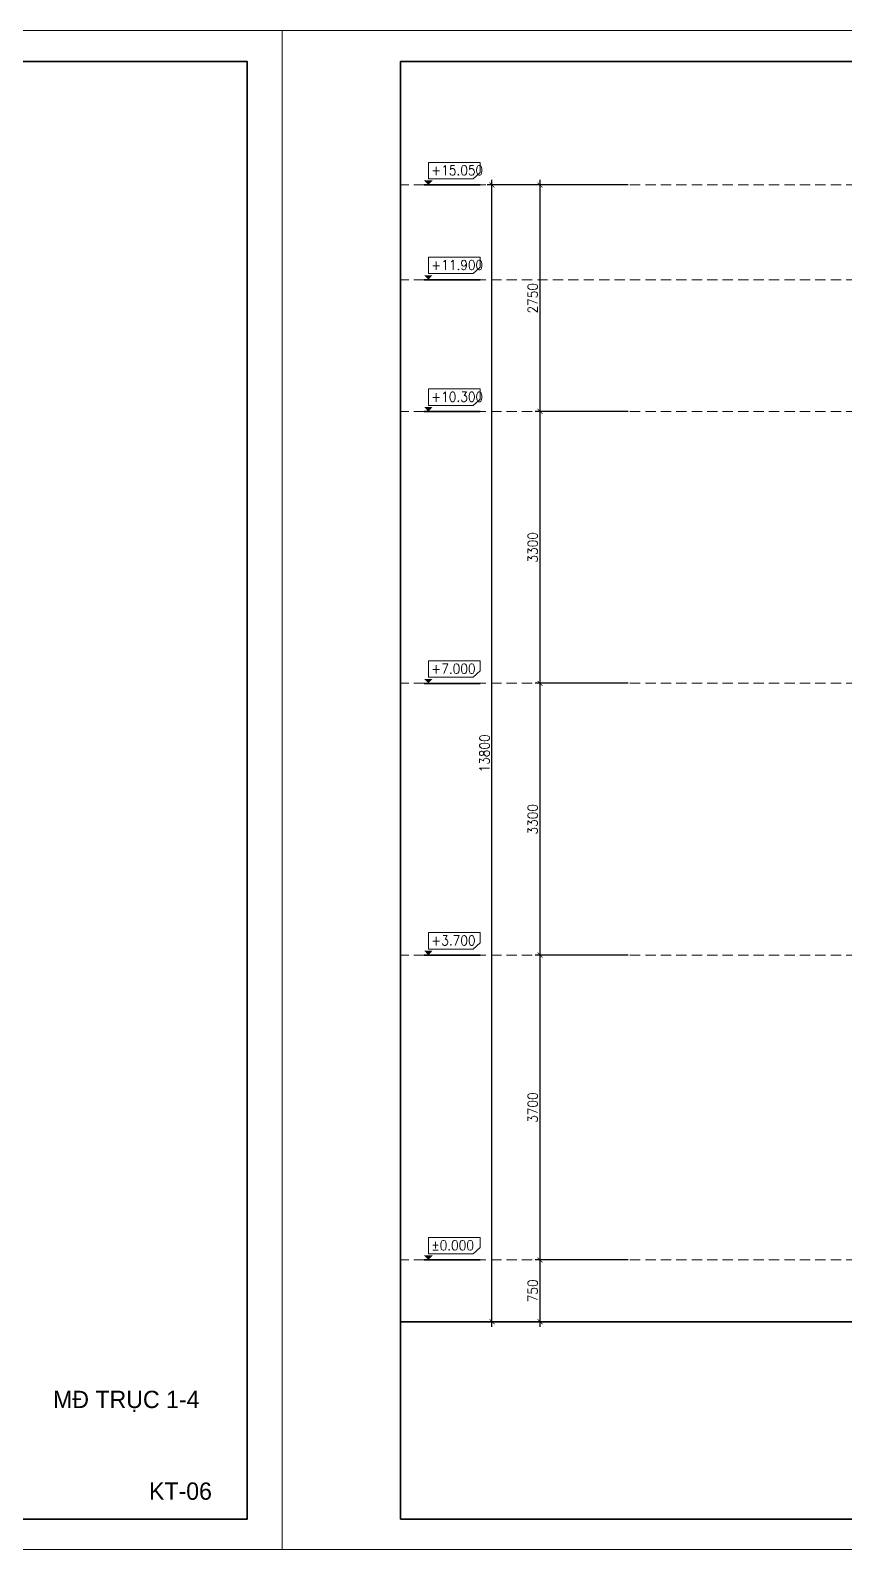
# Model space of a CAD drawing. Header units: millimetres. Extents: x -529782 to -142003, y -492574 to -273331.
# Drawn here: x -171141 to -161252, y -412168 to -393726 of the extents above; entities that cross this region are included whole.
import ezdxf
from ezdxf.enums import TextEntityAlignment as Align

# ---------------------------------------------------------------- set-up
doc = ezdxf.new("R2010")
doc.units = ezdxf.units.MM
doc.header["$LTSCALE"] = 500
doc.header["$MEASUREMENT"] = 0
doc.header["$PDMODE"] = 3
doc.linetypes.add('HIDDEN', pattern=[0.375, 0.25, -0.125])
doc.layers.get('0').update_dxf_attribs({"linetype": 'CONTINUOUS', "lineweight": 13})
doc.layers.get('Defpoints').update_dxf_attribs({"color": 255, "linetype": 'CONTINUOUS', "lineweight": 13})
for name, color, linetype, lineweight in [('1.cat 30', 30, 'CONTINUOUS', 35), ('2.thay 145', 145, 'CONTINUOUS', 18), ('3.manh 08', 8, 'CONTINUOUS', 9), ('4.dim 08', 8, 'CONTINUOUS', 13), ('6.khuat 75', 75, 'HIDDEN', 18), ('9.text \xad white', 7, 'CONTINUOUS', 15)]:
    doc.layers.add(name, color=color, linetype=linetype, lineweight=lineweight)
doc.styles.add('CA.JSC1', font='')
doc.styles.get("Standard").update_dxf_attribs({"font": 'txt.shx', "width": 0.9})
doc.styles.get('CA.JSC1').set_extended_font_data('.VnAvantH')
doc.dimstyles.new('CA 60', dxfattribs={"dimscale": 0, "dimtxt": 120, "dimasz": 60, "dimexe": 60, "dimexo": 0, "dimgap": 30, "dimtad": 1, "dimdec": 0, "dimzin": 0, "dimdsep": 46, "dimtxsty": 'Standard', "dimblk": 'ARCHTICK', "dimcen": 0.09, "dimdle": 60, "dimclrd": 256, "dimclre": 256, "dimclrt": 7, "dimadec": 0, "dimazin": 0, "dimtfac": 1, "dimtdec": 0, "dimtix": 1, "dimtmove": 2, "dimatfit": 3, "dimldrblk": 'DOT', "dimfxl": 1, "dimtolj": 1, "dimtzin": 0, "dimarcsym": 0})

# ---------------------------------------------------------------- blocks, each defined once
blk = doc.blocks.new('khung co loan')
at = {"layer": '1.cat 30'}
blk.add_lwpolyline([(1158, -14553), (1158, -303), (20658, -303), (20658, -14553)], close=True, dxfattribs=at)
blk.add_lwpolyline([(18298, -303), (18298, -14553)], dxfattribs=at)
at = {"layer": '3.manh 08'}
blk.add_lwpolyline([(0, -14850), (21000, -14850), (21000, 0), (0, 0)], close=True, dxfattribs=at)
blk = doc.blocks.new('ki hieu cost')
at = {"layer": '1.cat 30'}
blk.add_line((-119313, -196390), (-118176, -196390), dxfattribs=at)
at = {"layer": '3.manh 08'}
blk.add_lwpolyline([(-119227, -195934), (-119227, -196268), (-118320, -196268), (-118176, -196139), (-118176, -195934)], close=True, dxfattribs=at)
blk.add_solid([(-119313, -196299), (-119142, -196299), (-119227, -196390)], dxfattribs=at)
blk = doc.blocks.new('_ArchTick')
at = {"color": 1, "linetype": 'ByBlock', "const_width": 0.15}
blk.add_lwpolyline([(-0.5, -0.5), (0.5, 0.5)], dxfattribs=at)
blk = doc.blocks.new('*D173')
at = {"layer": '4.dim 08', "lineweight": -2, "transparency": 16777216}
for p, q in [((-163880, -408652), (-165011, -408652)), ((-164951, -409462), (-164951, -408592)), ((-163880, -409402), (-165011, -409402))]:
    blk.add_line(p, q, dxfattribs=at)
at = {"layer": 'Defpoints', "color": 0, "transparency": 16777216}
for p in [(-164951, -408652), (-163880, -408652), (-163880, -409402)]:
    blk.add_point(p, dxfattribs=at)
at = {"layer": '4.dim 08', "lineweight": -2, "transparency": 16777216, "xscale": 60, "yscale": 60, "zscale": 60}
for p, rotation in [((-164951, -408652), 90), ((-164951, -409402), 270)]:
    blk.add_blockref('_ArchTick', p, dxfattribs=dict(at, rotation=rotation))
at = {"layer": '4.dim 08', "color": 7, "transparency": 16777216, "insert": (-165041, -409027), "char_height": 120, "attachment_point": 5, "rotation": 90}
blk.add_mtext('\\A1;750', dxfattribs=at)
blk = doc.blocks.new('_DOT')
at = {"color": 1, "linetype": 'ByBlock'}
blk.add_line((-0.5, 0), (-1, 0), dxfattribs=at)
at = {"color": 1, "linetype": 'ByBlock', "const_width": 0.5}
blk.add_lwpolyline([(-0.25, 0, 1), (0.25, 0, 1)], format="xyb", close=True, dxfattribs=at)
blk = doc.blocks.new('*D174')
at = {"layer": '4.dim 08', "lineweight": -2, "transparency": 16777216}
for p, q in [((-163880, -404952), (-165011, -404952)), ((-164951, -408712), (-164951, -404892)), ((-163880, -408652), (-165011, -408652))]:
    blk.add_line(p, q, dxfattribs=at)
at = {"layer": 'Defpoints', "color": 0, "transparency": 16777216}
for p in [(-164951, -404952), (-163880, -404952), (-163880, -408652)]:
    blk.add_point(p, dxfattribs=at)
at = {"layer": '4.dim 08', "lineweight": -2, "transparency": 16777216, "xscale": 60, "yscale": 60, "zscale": 60}
for p, rotation in [((-164951, -404952), 90), ((-164951, -408652), 270)]:
    blk.add_blockref('_ArchTick', p, dxfattribs=dict(at, rotation=rotation))
at = {"layer": '4.dim 08', "color": 7, "transparency": 16777216, "insert": (-165041, -406802), "char_height": 120, "attachment_point": 5, "rotation": 90}
blk.add_mtext('\\A1;3700', dxfattribs=at)
blk = doc.blocks.new('*D175')
at = {"layer": '4.dim 08', "lineweight": -2, "transparency": 16777216}
for p, q in [((-163880, -401652), (-165011, -401652)), ((-164951, -405012), (-164951, -401592)), ((-163880, -404952), (-165011, -404952))]:
    blk.add_line(p, q, dxfattribs=at)
at = {"layer": 'Defpoints', "color": 0, "transparency": 16777216}
for p in [(-164951, -401652), (-163880, -401652), (-163880, -404952)]:
    blk.add_point(p, dxfattribs=at)
at = {"layer": '4.dim 08', "lineweight": -2, "transparency": 16777216, "xscale": 60, "yscale": 60, "zscale": 60}
for p, rotation in [((-164951, -401652), 90), ((-164951, -404952), 270)]:
    blk.add_blockref('_ArchTick', p, dxfattribs=dict(at, rotation=rotation))
at = {"layer": '4.dim 08', "color": 7, "transparency": 16777216, "insert": (-165041, -403302), "char_height": 120, "attachment_point": 5, "rotation": 90}
blk.add_mtext('\\A1;3300', dxfattribs=at)
blk = doc.blocks.new('*D176')
at = {"layer": '4.dim 08', "lineweight": -2, "transparency": 16777216}
for p, q in [((-163880, -398352), (-165011, -398352)), ((-164951, -401712), (-164951, -398292)), ((-163880, -401652), (-165011, -401652))]:
    blk.add_line(p, q, dxfattribs=at)
at = {"layer": 'Defpoints', "color": 0, "transparency": 16777216}
for p in [(-164951, -398352), (-163880, -398352), (-163880, -401652)]:
    blk.add_point(p, dxfattribs=at)
at = {"layer": '4.dim 08', "lineweight": -2, "transparency": 16777216, "xscale": 60, "yscale": 60, "zscale": 60}
for p, rotation in [((-164951, -398352), 90), ((-164951, -401652), 270)]:
    blk.add_blockref('_ArchTick', p, dxfattribs=dict(at, rotation=rotation))
at = {"layer": '4.dim 08', "color": 7, "transparency": 16777216, "insert": (-165041, -400002), "char_height": 120, "attachment_point": 5, "rotation": 90}
blk.add_mtext('\\A1;3300', dxfattribs=at)
blk = doc.blocks.new('*D177')
at = {"layer": '4.dim 08', "lineweight": -2, "transparency": 16777216}
for p, q in [((-164951, -398412), (-164951, -395542)), ((-163880, -395602), (-165011, -395602)), ((-163880, -398352), (-165011, -398352))]:
    blk.add_line(p, q, dxfattribs=at)
at = {"layer": 'Defpoints', "color": 0, "transparency": 16777216}
for p in [(-164951, -395602), (-163880, -395602), (-163880, -398352)]:
    blk.add_point(p, dxfattribs=at)
at = {"layer": '4.dim 08', "lineweight": -2, "transparency": 16777216, "xscale": 60, "yscale": 60, "zscale": 60}
for p, rotation in [((-164951, -395602), 90), ((-164951, -398352), 270)]:
    blk.add_blockref('_ArchTick', p, dxfattribs=dict(at, rotation=rotation))
at = {"layer": '4.dim 08', "color": 7, "transparency": 16777216, "insert": (-165041, -396977), "char_height": 120, "attachment_point": 5, "rotation": 90}
blk.add_mtext('\\A1;2750', dxfattribs=at)
blk = doc.blocks.new('*D178')
at = {"layer": '4.dim 08', "lineweight": -2, "transparency": 16777216}
for p, q in [((-165535, -409462), (-165535, -395542)), ((-163880, -395602), (-165595, -395602)), ((-163880, -409402), (-165595, -409402))]:
    blk.add_line(p, q, dxfattribs=at)
at = {"layer": 'Defpoints', "color": 0, "transparency": 16777216}
for p in [(-165535, -395602), (-163880, -395602), (-163880, -409402)]:
    blk.add_point(p, dxfattribs=at)
at = {"layer": '4.dim 08', "lineweight": -2, "transparency": 16777216, "xscale": 60, "yscale": 60, "zscale": 60}
for p, rotation in [((-165535, -395602), 90), ((-165535, -409402), 270)]:
    blk.add_blockref('_ArchTick', p, dxfattribs=dict(at, rotation=rotation))
at = {"layer": '4.dim 08', "color": 7, "transparency": 16777216, "insert": (-165625, -402502), "char_height": 120, "attachment_point": 5, "rotation": 90}
blk.add_mtext('\\A1;13800', dxfattribs=at)

msp = doc.modelspace()

# ---------------------------------------------------------------- linework, layer by layer
at = {"layer": '1.cat 30'}
msp.add_line((-145359, -409402), (-166645.3, -409402), dxfattribs=at)
at = {"layer": '6.khuat 75'}
for p, q in [((-145359, -395602), (-166645.3, -395602)), ((-145359, -396752), (-166645.3, -396752)), ((-145359, -398352), (-166645.3, -398352)), ((-145359, -401652), (-166645.3, -401652)), ((-145359, -404952), (-166645.3, -404952)), ((-145359, -408652), (-166645.3, -408652))]:
    msp.add_line(p, q, dxfattribs=at)

# ---------------------------------------------------------------- block references
at = {"layer": '2.thay 145'}
for name, p, xscale, yscale, zscale in [('khung co loan', (-194164.2, -393725.8), 1.241924691043096, 1.241924691072199, 1.241924691059295), ('khung co loan', (-168083.8, -393725.8), 1.241924691043096, 1.241924691072199, 1.241924691059295), ('ki hieu cost', (-94771.4, -277768.3), 0.6000000000058208, 0.6000000000058208, 0.6000000000000001), ('ki hieu cost', (-94771.4, -278918.2), 0.6000000000058208, 0.6000000000058208, 0.6000000000000001), ('ki hieu cost', (-94771.4, -280518.3), 0.6000000000058208, 0.6000000000058208, 0.6000000000000001), ('ki hieu cost', (-94771.4, -283818.3), 0.6000000000058208, 0.6000000000058208, 0.6000000000000001), ('ki hieu cost', (-94771.4, -287118.3), 0.6000000000058208, 0.6000000000058208, 0.6000000000000001), ('ki hieu cost', (-94771.4, -290818.3), 0.6000000000058208, 0.6000000000058208, 0.6000000000000001)]:
    msp.add_blockref(name, p, dxfattribs=dict(at, xscale=xscale, yscale=yscale, zscale=zscale))

# ---------------------------------------------------------------- texts
at = {"layer": '9.text \xad white', "style": 'CA.JSC1'}
msp.add_text('m® trôc 1-4', height=210, dxfattribs=at).set_placement((-170865.8, -410450))
msp.add_text('kt-06', height=210, dxfattribs=at).set_placement((-169318.5, -411563.4), align=Align.CENTER)
at = {"layer": '9.text \xad white', "lineweight": 100, "char_height": 120, "width": 546.9, "attachment_point": 1}
for s, insert in [('+15.050', (-166272.3, -395364.1)), ('+11.900', (-166272.3, -396514.1)), ('+10.300', (-166272.3, -398114.1)), ('+7.000', (-166272.3, -401414.1)), ('+3.700', (-166272.3, -404714.1)), ('%%P0.000', (-166272.3, -408414.1))]:
    msp.add_mtext(s, dxfattribs=dict(at, insert=insert))

# ---------------------------------------------------------------- dimensions: what is measured, and where the dimension line sits
at = {"layer": '4.dim 08'}
for base, p1, p2, picture, middle in [((-165534.7, -395602), (-163879.7, -409402), (-163879.7, -395602), '*D178', (-165624.7, -402502)), ((-164951.2, -395602), (-163879.7, -398352), (-163879.7, -395602), '*D177', (-165041.2, -396977)), ((-164951.2, -398352), (-163879.7, -401652), (-163879.7, -398352), '*D176', (-165041.2, -400002)), ((-164951.2, -401652), (-163879.7, -404952), (-163879.7, -401652), '*D175', (-165041.2, -403302)), ((-164951.2, -404952), (-163879.7, -408652), (-163879.7, -404952), '*D174', (-165041.2, -406802)), ((-164951.2, -408652), (-163879.7, -409402), (-163879.7, -408652), '*D173', (-165041.2, -409027))]:
    dim = msp.add_linear_dim(base=base, p1=p1, p2=p2, angle=90, dimstyle='CA 60', override={"dimscale": 1}, dxfattribs=at)
    dim.commit()
    dim.dimension.update_dxf_attribs({"geometry": picture, "text_midpoint": middle})

doc.saveas('drawing.dxf')
